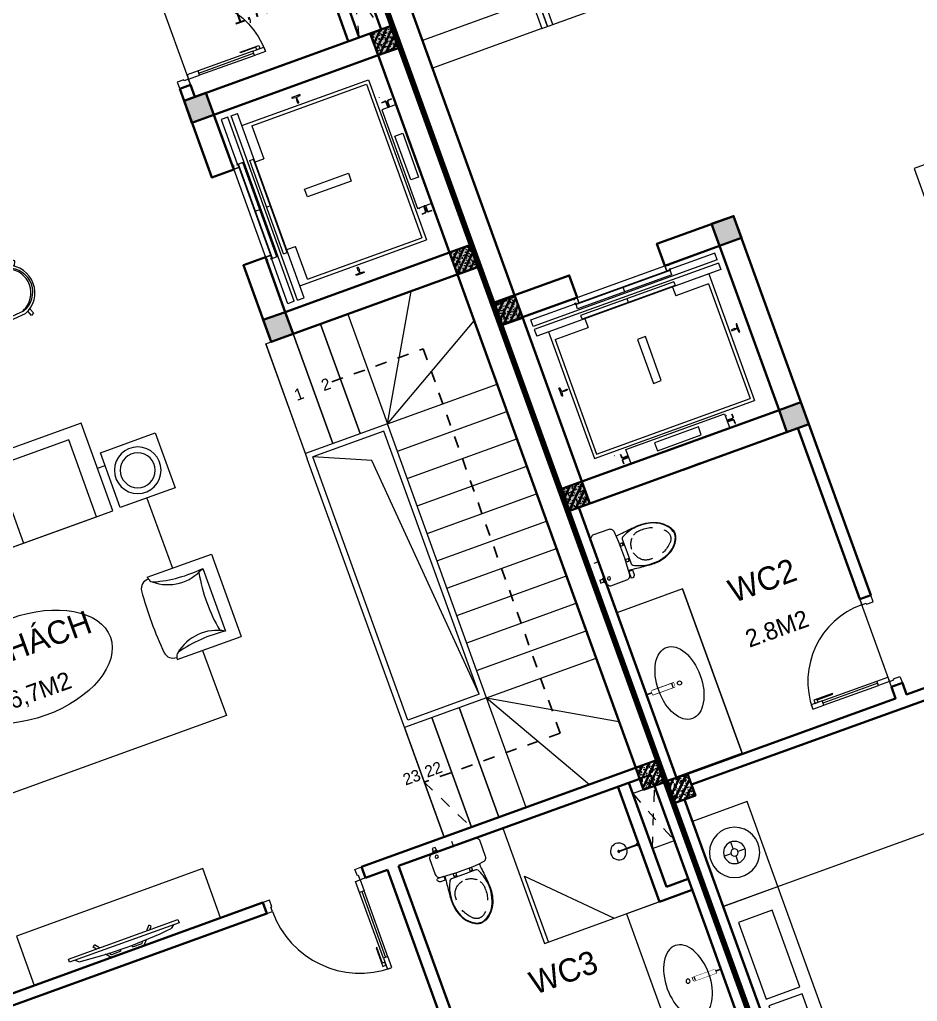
# Model space of a CAD drawing. Header units: metres. Extents: x 568336 to 569219, y 2065964 to 2066430.
# Drawn here: x 568651.34 to 568659.05, y 2066208.62 to 2066217.05 of the extents above; entities that cross this region are included whole.
import ezdxf

# ---------------------------------------------------------------- set-up
doc = ezdxf.new("R2010")
doc.units = ezdxf.units.M
for name, pattern in [('$AUDIT_BAD_LTYPE2', [0]), ('DASHDOT2', [0.5, 0.25, -0.125, 0, -0.125]), ('HIDDEN', [0.375, 0.25, -0.125]), ('xref-thap C (mb tang 32-2)$0$HIDDEN', [0.375, 0.25, -0.125])]:
    doc.linetypes.add(name, pattern=pattern)
doc.layers.get('0').update_dxf_attribs({"linetype": 'CONTINUOUS'})
doc.layers.get('DEFPOINTS').update_dxf_attribs({"linetype": 'CONTINUOUS'})
for name, color, linetype, lineweight in [('-CONCRETE', 1, 'CONTINUOUS', 35), ('-DIM', 9, 'CONTINUOUS', 13), ('-DOOR', 137, 'CONTINUOUS', 9), ('-FURNITURE', 46, 'CONTINUOUS', 9), ('-HATCH', 8, 'CONTINUOUS', 5), ('-HIDE', 3, 'HIDDEN', 13), ('-LINE1', 7, 'CONTINUOUS', 18), ('-LINE2', 252, 'CONTINUOUS', 9), ('-STEEL1', 1, 'CONTINUOUS', 35), ('-TEXT', 7, 'CONTINUOUS', 15), ('-WALL', 4, 'CONTINUOUS', 35), ('TEXT25', 2, 'CONTINUOUS', 13)]:
    doc.layers.add(name, color=color, linetype=linetype, lineweight=lineweight)
doc.layers.add('1-NETMANH', color=8, linetype='CONTINUOUS')
doc.layers.add('TIMDUONG', color=1, linetype='CONTINUOUS')
doc.styles.add('SVN_AVO_thuong', font='')
doc.styles.add('T1', font='', dxfattribs={"height": 200})
doc.styles.add('vnavanth', font='', dxfattribs={"width": 0.8})
doc.styles.get('SVN_AVO_thuong').set_extended_font_data('SVN-Avo')
doc.styles.get('T1').set_extended_font_data('VNgeometric Light')
doc.styles.get('vnavanth').set_extended_font_data('.VnAvantH')

# ---------------------------------------------------------------- blocks, each defined once
blk = doc.blocks.new('Sink_Cicle')
blk.add_lwpolyline([(17.49999987077899, -50.00226151314564), (-17.49999987077899, -49.99773848685436), (-17.51615354442038, -252.2967581441626), (17.48384613892995, -252.3012811850058)], close=True)
blk.add_circle((0, -300), 17.5)
at = {"layer": 'DEFPOINTS'}
blk.add_line((0, -100), (0, 0), dxfattribs=at)
blk.add_wipeout([(17.499999870775355, -50.00226151314928), (-17.49999987078263, -49.99773848685436), (-17.516153544427652, -252.29675814416623), (17.48384613892631, -252.3012811850058)])
at = {"layer": '-FURNITURE', "linetype": 'Continuous'}
blk.add_ellipse((0, -300), major_axis=(-325, 0), ratio=0.5846153846153846, dxfattribs=at)
blk.add_line((-17.51421511289664, -237.2967582757119), (17.48578462866135, -237.3012813020032))
blk = doc.blocks.new('1800X2000')
at = {"layer": '-FURNITURE'}
blk.add_line((325497.3064970744, 17765.29446492715), (325497.3064973904, 19565.2944651944), dxfattribs=at)
for points in [[(323997.3057774993, 19565.2944651944), (325997.3064971831, 19565.2944651944), (325997.3064971831, 17765.29446484288), (323997.3057774993, 17765.29446484288)], [(325612.9490047574, 19390.79434491032), (325919.0064973457, 19390.79434491032), (325919.0064973457, 18691.29434485664), (325612.9490047574, 18691.29434485664)], [(325612.9490046239, 18629.79434491026), (325919.0064972151, 18629.79434491026), (325919.0064972151, 17946.79434485664), (325612.9490046239, 17946.79434485664)]]:
    blk.add_lwpolyline(points, close=True, dxfattribs=at)
blk = doc.blocks.new('ghe11asdsdsdsd')
at = {"layer": '-FURNITURE', "ltscale": 5}
for p, q in [((-454.1512245237245, 641.9073886275291), (-454.093361600535, -60.42008052262099)), ((446.9845405295782, 642.5119281820953), (445.2090906954836, -59.49456913078757)), ((339.4434767446655, 74.7769195077999), (-347.9447826922697, 73.86721415390639)), ((445.2090906954836, -59.49456913078757), (-454.093361600535, -60.42008052262099))]:
    blk.add_line(p, q, dxfattribs=at)
for centre, radius, start, end in [((-329.6609394550032, 640.4347183164282), 102.5030657496747, 97.790878171796, 180.4720192216976), ((13.76703277978231, -3057.035900902003), 3815.794779152998, 85.15051378916075, 95.37323135559144), ((322.4963123202615, 643.5363927781655), 102.5030657496747, 359.5521671507362, 82.23330821456577), ((-556.8192392717756, 172.0380743239075), 480.9551723817158, 73.62802494144414, 77.67439557183955), ((-435.3449582978792, 585.5188594441861), 49.99999999999999, 17.29045382422632, 73.62802494144414), ((-752.7215750947944, 311.3200961878028), 469.2846926992153, 329.6029749418909, 39.82713105222346), ((744.7327549548354, 311.2790322922665), 469.2468948897888, 140.0381535895592, 210.2652298418676), ((428.017340289487, 586.1773279104382), 49.99999999999999, 106.2083736517696, 162.5459446768903), ((548.310481298744, 172.35137315467), 480.9551723817158, 102.1620030057203, 106.2083736517696), ((-1717.077797784907, 235.4868877488407), 1378.639231958857, 353.2676599931669, 15.34770349738529), ((1708.833027020766, 233.2264510887835), 1378.526022415482, 164.5192846221356, 186.6002375866197), ((-1.445652381749824, -1576.057105405802), 1730.279692069412, 79.6029490361376, 100.5814174655623)]:
    blk.add_arc(centre, radius, start, end, dxfattribs=at)
blk = doc.blocks.new('GHE600')
at = {"layer": '-FURNITURE'}
for p, q in [((269949.5421851056, 8709.741290517763), (270649.5421851056, 8709.74129051782)), ((269949.5421851289, 8043.074623851076), (270649.5421851289, 8043.074623851135))]:
    blk.add_line(p, q, dxfattribs=at)
for points in [[(270145.5337149384, 9594.84705863762), (270145.5337150262, 10094.84705863762), (270645.5337150262, 10094.84705854984), (270645.5337149384, 9594.847058549843)], [(269849.5421851288, 9526.40795718442), (270649.5421851288, 9526.407957184478), (270649.5421851639, 7226.407957184478), (269849.5421851639, 7226.40795718442)], [(269949.5421851288, 9376.40795718442), (270649.5421851288, 9376.407957184478), (270649.5421851639, 7376.407957184478), (269949.5421851639, 7376.40795718442)], [(270145.5337145109, 7157.96885590817), (270145.5337144231, 6657.96885590817), (270645.5337144231, 6657.968855820392), (270645.5337145109, 7157.968855820392)]]:
    blk.add_lwpolyline(points, close=True, dxfattribs=at)
at = {"layer": '-FURNITURE', "elevation": -1.348764000838661e-08}
for points in [[(271286.9253059005, 9830.321753277356), (270645.53371498, 9832.18215255058)], [(272037.8126997925, 6909.345592938189), (272633.6221192031, 6907.537773812626), (272633.6585346201, 9823.095600669185), (272037.874818299, 9826.334833337169)], [(270262.0588059474, 9594.847058617102), (270262.0583521723, 9526.40795718442)], [(270262.0260181179, 7226.40795718439), (270262.0255643428, 7157.968855887651)], [(270645.5337144685, 6916.624135324557), (271286.6504318018, 6913.272511655086)]]:
    blk.add_lwpolyline(points, dxfattribs=at)
at = {"layer": '-FURNITURE'}
for centre, radius in [((270395.5337149822, 9844.847058593674), 200), ((270395.5337149822, 9844.847058593674), 150), ((270395.5337144671, 6907.968855864223), 200), ((270395.5337144671, 6907.968855864223), 150)]:
    blk.add_circle(centre, radius, dxfattribs=at)
at = {"layer": '-FURNITURE', "extrusion": (0, 0, -1)}
blk.add_ellipse((271661.9002663364, 8365.294462872116), major_axis=(3.669220623812561e-13, 749.5763598198391), ratio=0.5899940615450746, dxfattribs=at)
at = {"layer": '-FURNITURE', "zscale": 0.83397927038413}
for p, xscale, yscale, rotation in [((271659.4476334748, 10145.29901697894, -5.948631914765009e-09), 0.83397927038413, 0.83397927038413, 179.9447021404027), ((271659.4476334748, 6607.516897389956, -5.948631914765009e-09), -0.8339792703841301, 0.8339792703841301, 0.05529785959737722)]:
    blk.add_blockref('ghe11asdsdsdsd', p, dxfattribs=dict(at, xscale=xscale, yscale=yscale, rotation=rotation))
blk = doc.blocks.new('X-5M-DH-2-CORE$0$A$C75E80C28')
at = {"layer": '-LINE2', "linetype": 'Continuous', "ltscale": 2}
for p, q in [((-510.0000099998433, -21.5000000000291), (-510.0000099998579, -50.60000000000582)), ((-506.8000099998899, -21.5000000000291), (-510.0000099998433, -21.5000000000291)), ((-510.0000099998579, -108.5000000000291), (-510.0000099998433, -79.39999999999418)), ((-506.8000099998899, -21.5000000000291), (-506.8000099999044, -50.60000000000582)), ((-506.8000099999044, -108.5000000000291), (-506.8000099998899, -79.39999999999418)), ((-456.2000100000296, -56.79999999998836), (-500.6000099999364, -56.80000000001746)), ((-456.2000100000441, -60), (-500.600009999951, -60.0000000000291)), ((-456.2000100000296, -70), (-500.6000099999364, -70.0000000000291)), ((-456.2000100000296, -73.19999999995343), (-500.6000099999364, -73.19999999998254)), ((-453.2000100000441, -63), (-453.2000100000296, -67)), ((-450.0000099998579, -63), (-450.0000099998433, -67)), ((450.0000100000616, -63), (450.0000100000761, -67)), ((453.200010000015, -63), (453.2000100000296, -67)), ((456.2000100000296, -56.79999999998836), (500.6000100000529, -56.79999999998836)), ((456.200010000015, -60), (500.6000100000383, -60)), ((456.2000100000296, -70), (500.6000100000529, -70)), ((456.2000100000296, -73.19999999995343), (500.6000100000529, -73.19999999995343)), ((506.8000100001227, -21.5), (510.0000100000761, -21.5)), ((506.8000100001227, -21.5), (506.8000100001082, -50.59999999997672)), ((506.8000100001227, -108.5), (506.8000100001227, -79.39999999996508)), ((510.0000100000761, -21.5), (510.0000100000616, -50.59999999997672)), ((510.0000100000761, -108.5), (510.0000100000761, -79.39999999996508)), ((-731.0000002632733, -148.9999999649008), (730.9999997367267, -148.9999999649299)), ((-731.0000002698944, -1304.999999934109), (-731.0000002632733, -148.9999999649008)), ((-556.8000102631631, -112.4999999912397), (-560.0000102631166, -112.4999999912397)), ((456.800009736864, -112.4999999912397), (460.0000097368174, -112.4999999912397)), ((730.9999997301056, -1304.999999934109), (730.9999997367267, -148.9999999649299)), ((-700.0000002632733, -178.9999999649008), (699.9999997367267, -178.9999999649299)), ((-700.0000002699089, -1224.999999934109), (-700.0000002632733, -178.9999999649008)), ((699.9999997300911, -1224.999999934109), (699.9999997367267, -178.9999999649299)), ((-700.0000002699089, -1224.999999934109), (-400.0000002699089, -1224.999999934138)), ((-400.0000002698944, -1304.999999934138), (-400.0000002699089, -1224.999999934138)), ((699.9999997300911, -1224.999999934109), (399.9999997300911, -1224.999999934109)), ((399.9999997301056, -1304.999999934109), (399.9999997300911, -1224.999999934109)), ((839.9999997301056, -1304.999999934109), (-840.0000002698944, -1304.999999934109)), ((-840.0000002698944, -1364.999999934109), (-840.0000002698944, -1304.999999934109)), ((424.9999997301056, -1308.999999934109), (-425.0000002698944, -1308.999999934109)), ((-425.0000002699089, -1342.999999934109), (-425.0000002698944, -1308.999999934109)), ((424.9999997300911, -1342.999999934109), (-425.0000002699089, -1342.999999934109)), ((-2.6989437174052e-07, -1308.999999934109), (-2.699089236557484e-07, -1342.999999934109)), ((424.9999997300911, -1342.999999934109), (424.9999997301056, -1308.999999934109)), ((839.9999997301056, -1364.999999934109), (839.9999997301056, -1304.999999934109)), ((839.9999997301056, -1364.999999934109), (-840.0000002698944, -1364.999999934109)), ((839.9999997301056, -1394.999999934109), (-840.0000002698944, -1394.999999934109)), ((-840.0000002698944, -1394.999999934109), (-840.0000002698944, -1454.999999934109)), ((429.9999997300911, -1405.999999934138), (-430.0000002699089, -1405.999999934109)), ((-430.0000002699089, -1405.999999934109), (-430.0000002698944, -1445.999999934109)), ((-2.699089236557484e-07, -1405.999999934109), (-2.6989437174052e-07, -1445.999999934109)), ((429.9999997300911, -1405.999999934138), (429.9999997301056, -1445.999999934138)), ((839.9999997301056, -1394.999999934109), (839.9999997301056, -1454.999999934109)), ((-840.0000002698944, -1454.999999934109), (-435.0000002698944, -1454.999999934109)), ((-435.0000002698944, -1449.999999934109), (-435.0000002699089, -1459.999999934109)), ((-435.0000002698944, -1449.999999934109), (-400.0000002698944, -1449.999999934138)), ((-435.0000002699089, -1459.999999934109), (-425.0000002699089, -1459.999999934109)), ((-435.0000002698653, -1489.999999934109), (-435.0000002698653, -1499.999999934109)), ((-435.0000002698653, -1489.999999934109), (-425.0000002698653, -1489.999999934109)), ((-435.0000002698653, -1499.999999934109), (-400.0000002698653, -1499.999999934138)), ((-433.4000002698012, -1451.599999934086), (-433.4000002698012, -1458.399999934074)), ((-433.4000002698012, -1451.599999934086), (-401.6000002697547, -1451.599999934086)), ((-433.4000002698012, -1458.399999934074), (-425.0000002698944, -1458.399999934074)), ((-433.4000002697721, -1491.599999934086), (-433.4000002697721, -1498.399999934074)), ((-433.4000002697721, -1491.599999934086), (-425.0000002698653, -1491.599999934086)), ((-433.4000002697721, -1498.399999934074), (-401.6000002697256, -1498.399999934074)), ((429.9999997301056, -1445.999999934138), (-430.0000002698944, -1445.999999934109)), ((-425.0000002698944, -1458.399999934074), (-425.0000002699089, -1459.999999934109)), ((-425.0000002698653, -1489.999999934109), (-425.0000002698653, -1491.599999934086)), ((-401.6000002697547, -1451.599999934086), (-401.6000002697256, -1498.399999934074)), ((399.9999997301056, -1449.999999934109), (-400.0000002698944, -1449.999999934138)), ((-400.0000002698944, -1449.999999934138), (-400.0000002698653, -1499.999999934138)), ((399.9999997301056, -1449.999999934109), (399.9999997301347, -1499.999999934109)), ((434.9999997301056, -1449.999999934109), (399.9999997301056, -1449.999999934109)), ((434.9999997301347, -1499.999999934109), (399.9999997301347, -1499.999999934109)), ((401.5999997301988, -1451.599999934086), (401.5999997302279, -1498.399999934074)), ((433.3999997302453, -1451.599999934086), (401.5999997301988, -1451.599999934086)), ((433.3999997302744, -1498.399999934074), (401.5999997302279, -1498.399999934074)), ((433.3999997302453, -1458.399999934074), (424.9999997301056, -1458.399999934074)), ((424.9999997301056, -1458.399999934074), (424.9999997301056, -1459.999999934109)), ((434.9999997301056, -1459.999999934109), (424.9999997301056, -1459.999999934109)), ((424.9999997301347, -1489.999999934109), (424.9999997301347, -1491.599999934086)), ((434.9999997301347, -1489.999999934109), (424.9999997301347, -1489.999999934109)), ((433.3999997302744, -1491.599999934086), (424.9999997301347, -1491.599999934086)), ((433.3999997302453, -1451.599999934086), (433.3999997302453, -1458.399999934074)), ((433.3999997302744, -1491.599999934086), (433.3999997302744, -1498.399999934074)), ((434.9999997301056, -1449.999999934109), (434.9999997301056, -1459.999999934109)), ((839.9999997301056, -1454.999999934109), (434.9999997301056, -1454.999999934109)), ((434.9999997301347, -1489.999999934109), (434.9999997301347, -1499.999999934109))]:
    blk.add_line(p, q, dxfattribs=at)
for points in [[(-450.0000000000146, 0), (-450, -130), (450, -130), (449.9999999999854, 0)], [(-200, -29), (200.0000000001164, -29), (200.0000000001164, -101), (-200, -101)], [(-36.0000002632587, -583.9999999649008), (35.9999997367413, -583.9999999649008), (35.99999973675585, -983.9999999649008), (-36.00000026324415, -983.9999999649008)]]:
    blk.add_lwpolyline(points, close=True, dxfattribs=at)
for points in [[(-780.0000002632587, -788.9999999649008), (-751.0000002632587, -788.9999999649299, 0.414213562373095), (-750.0000002632733, -787.9999999649008), (-750.0000002632587, -783.9999999649008), (-750.0000002632587, -779.9999999649008, 0.414213562373095), (-751.0000002632733, -778.9999999649299), (-780.0000002632733, -778.9999999649881, -0.2569775838576673), (-784.1207396915852, -781.9399999648449), (-797.9000002631656, -781.939999964874, -0.414213562373095), (-800.9000002631656, -778.939999964874), (-804.0000002632587, -749.4999999649008, 0.414213562373095), (-807.0000002632587, -746.4999999649008), (-812.0000002632587, -746.4999999649008), (-812.0000002632587, -783.9999999649008), (-812.0000002632587, -821.4999999649008), (-807.0000002632587, -821.4999999649008, 0.414213562373095), (-804.0000002632587, -818.4999999649008), (-800.9000002631656, -789.0599999648693, -0.414213562373095), (-797.9000002631656, -786.0599999648693), (-784.1207396915852, -786.0599999648402, -0.2569775838576673), (-780.0000002632587, -788.9999999647553)], [(779.9999997367413, -788.9999999649299), (750.9999997367413, -788.9999999649008, -0.414213562373095), (749.9999997367267, -787.9999999649299), (749.9999997367413, -783.9999999649299), (749.9999997367413, -779.9999999649299, -0.414213562373095), (750.9999997367267, -778.9999999649008), (779.9999997368432, -778.9999999650172, 0.2569775838576673), (784.1207391653006, -781.939999964874), (797.899999736881, -781.9399999648449, 0.414213562373095), (800.899999736881, -778.9399999648449), (803.9999997367413, -749.4999999649008, -0.414213562373095), (806.9999997367413, -746.4999999649008), (811.9999997367413, -746.4999999649008), (811.9999997367413, -783.9999999649008), (811.9999997367413, -821.4999999649008), (806.9999997367413, -821.4999999649008, -0.414213562373095), (803.9999997367413, -818.4999999649008), (800.899999736881, -789.0599999648402, 0.414213562373095), (797.899999736881, -786.0599999648402), (784.1207391653006, -786.0599999648693, 0.2569775838576672), (779.9999997368577, -788.9999999647844)]]:
    blk.add_lwpolyline(points, format="xyb", dxfattribs=at)
for centre, radius, start, end in [((-500.600009999951, -50.60000000000582), 9.400000000001475, 180, 270), ((-500.6000099999364, -79.39999999999418), 9.399999999997844, 90, 180), ((-500.600009999951, -50.60000000000582), 6.200000000004374, 180, 270), ((-500.6000099999364, -79.39999999999418), 6.19999999999734, 90, 180), ((-456.2000100000441, -63), 6.19999999999713, 0, 90), ((-456.2000100000441, -63), 3.000000000000045, 0, 90), ((-456.2000100000296, -67), 6.20000000000076, 270, 0), ((-456.2000100000296, -67), 2.999999999999834, 270, 0), ((456.200010000015, -63), 6.19999999999713, 90, 180), ((456.2000100000296, -67), 6.20000000000076, 180, 270), ((456.200010000015, -63), 3.000000000000045, 90, 180), ((456.2000100000296, -67), 2.999999999999834, 180, 270), ((500.6000100000383, -50.59999999997672), 6.200000000004374, 270, 0), ((500.6000100000383, -50.59999999997672), 9.400000000001475, 270, 0), ((500.6000100000529, -79.39999999996508), 9.399999999997844, 0, 90), ((500.6000100000529, -79.39999999996508), 6.19999999999734, 0, 90)]:
    blk.add_arc(centre, radius, start, end, dxfattribs=at)
blk = doc.blocks.new('A$C5C575821')
at = {"layer": '-CONCRETE'}
h = blk.add_hatch(color=256, dxfattribs=at)
h.dxf.hatch_style = 1
h.paths.add_polyline_path([(-0.00237559899687767, 200.0000000000146), (-0.00237559899687767, 1.455191522836685e-11), (199.9976244010031, 1.455191522836685e-11), (199.9976244010031, 200.0000000000146)])
blk.add_lwpolyline([(-0.00237559899687767, 1.455191522836685e-11), (199.9976244010031, 1.455191522836685e-11), (199.9976244010031, 200.0000000000146), (-0.00237559899687767, 200.0000000000146)], close=True, dxfattribs=at)
blk = doc.blocks.new('A$C3F71457E')
at = {"layer": '-CONCRETE'}
blk.add_lwpolyline([(-8.760252967476845e-09, -100.0000002632005), (0, 400), (-1500, 400.0000000000582), (-1500.00000001755, -1399.999999999942), (-1.754960976541042e-08, -1400), (-7.895869202911854e-08, -900.0000002632005), (199.9999999912397, -900.0000002982852), (199.9999999824504, -1600), (-1700.00000001755, -1600), (-1700, 600), (200, 600), (199.9999999912397, -100.0000002982852), (6.140908226370811e-08, -100.0000002632005)], dxfattribs=at)
at = {"layer": '-LINE1'}
blk.add_line((-7.895869202911854e-08, -900.0000002632005), (-8.760252967476845e-09, -100.0000002632005), dxfattribs=at)
at = {"layer": '-WALL'}
for p in [(-1699.997624401003, 399.9999999999854), (0.00237559899687767, 399.9999999999854), (-1699.997624401081, -1599.999999999959), (0.002375601565972829, -1600.000000021305)]:
    blk.add_blockref('A$C5C575821', p, dxfattribs=at)
at = {"color": 2, "rotation": 90}
blk.add_blockref('X-5M-DH-2-CORE$0$A$C75E80C28', (-1500.00000000876, -499.9999999999418), dxfattribs=at)
blk = doc.blocks.new('A$C18091ED7')
for p, q in [((9.957147995010018e-09, -42.13376978135784), (0, -3.786117304116488e-07)), ((146.1412317672475, -26.59467297248193), (179.181621938591, -26.59467296488583)), ((146.1412317672475, -26.59467297248193), (146.1412317680188, -30.17859706786112)), ((146.1412317680188, -30.17859706786112), (165.7503655985456, -30.17859706340823)), ((153.0594147269658, -36.79204952501459), (146.1412317680188, -30.17859706786112)), ((152.3191092506386, -2.717133611440659e-07), (152.3191092568413, -26.59467297093943)), ((152.3191092506386, -2.717133611440659e-07), (179.1816219322718, -2.654269337654114e-07)), ((153.0594147269658, -36.79204952501459), (165.7503656001572, -36.79204952192958)), ((153.0594147275151, -39.73033438943094), (153.0594147269658, -36.79204952501459)), ((153.0594147275151, -39.73033438943094), (178.4413164740145, -39.73033438349376)), ((153.0594147275151, -39.73033438943094), (178.4413164740145, -39.73033438349376)), ((153.0594147275151, -39.73033438943094), (153.0594147281554, -42.13376974494895)), ((185.3594994290725, -30.17859705851879), (165.7503655985456, -30.17859706340823)), ((178.4413164733487, -36.79204951884458), (165.7503656001572, -36.79204952192958)), ((185.3594994290725, -30.17859705851879), (178.4413164733487, -36.79204951884458)), ((178.4413164733487, -36.79204951884458), (178.4413164740145, -39.73033438349376)), ((178.4413164740145, -39.73033438349376), (178.4413164746547, -42.1337697392446)), ((179.1816219322718, -2.654269337654114e-07), (179.181621938591, -26.59467296488583)), ((179.181621938591, -26.59467296488583), (185.3594994283012, -26.59467296337243)), ((185.3594994283012, -26.59467296337243), (185.3594994290725, -30.17859705851879)), ((-83.25994817525861, -267.3592828898691), (-83.259948167517, -299.9634285944048)), ((-83.25994817257379, -278.4883151478134), (-83.25994817046012, -287.6388527823146)), ((-60.91100930959874, -290.0299398849311), (-83.25994816994717, -290.0299398901407)), ((-62.88950393904452, -265.3807882612164), (-81.28145355204106, -265.3807882657275)), ((-60.91100931491019, -267.3592828844266), (-60.91100930728498, -299.9634285889624)), ((60.9110093945892, -267.3592828557594), (60.9110094022144, -299.9634285600623)), ((60.91100939990065, -290.029939856031), (83.25994826024908, -290.0299398510542)), ((62.88950401780676, -265.3807882316178), (81.2814536308033, -265.3807882273395)), ((83.25994825493763, -267.3592828505498), (83.25994826256283, -299.9634285550856)), ((83.25994825750604, -278.488315108727), (83.2599482596197, -287.6388527429954)), ((165.3959958605519, -261.9873972070927), (165.3959958671003, -289.7349902229907)), ((167.8691141396885, -259.5142789271486), (228.0810223811895, -259.5142789128586)), ((167.8691141472664, -292.2081085020036), (206.7175896017579, -292.2081084926904)), ((230.5541406641933, -274.3229751045001), (230.5541406613593, -261.9873971916386))]:
    blk.add_line(p, q)
for points in [[(230.0000000517721, -218.5046414944518, -0.1374073801801567), (225.4781190853137, -234.6482587013161), (221.7949787454636, -240.7070387715066, -0.2360805181595358), (198.2560902649639, -255.4947853636986, -0.0519608230665726), (-198.2560901437319, -255.4947854572965, -0.236080518165078), (-221.7949786317113, -240.7070388760185), (-225.4781189743626, -234.6482588077488, -0.1374073801809237), (-229.9999999484608, -218.5046416030382), (-229.9999999831671, -71.98694829508895, -0.1989123673786679), (-226.3782021181105, -63.2431547633314), (-208.8906150607545, -45.75556769772083, -0.1989123673792025), (-200.1468215308087, -42.13376982865157), (9.971699910238385e-09, -42.13376978135784), (200.1468215506357, -42.13376973403501, -0.1989123673792025), (208.8906150822841, -45.75556759897154), (226.3782021480001, -63.24315465634572, -0.1989123673791691), (230.0000000170658, -71.98694818626973)], [(144.14367173758, -618.9627606730501, -0.2124047892419209), (26.30999211127346, -734.491494372196, -0.0276853236339062), (-0.5628229983012716, -738.609219571983, -0.0222792448073508), (-26.30999181118386, -734.4914943844487, -0.2124047892421136), (-144.1436714920528, -618.9627607410075, -0.1427957259999892), (-167.2376623962118, -428.0139674870588, -0.0930051380368448), (-127.9331820271946, -309.1271633332653, -0.2564387014614383), (-111.240849547703, -299.9634286007786), (4.746470949612558e-08, -299.9634285748762), (111.2408496426324, -299.9634285482753, -0.2564387014619951), (127.933182126606, -309.1271632729331, -0.0930051380368741), (167.2376625517572, -428.0139674081001, -0.1427957260000456)]]:
    blk.add_lwpolyline(points, format="xyb", close=True)
at = {"linetype": 'xref-thap C (mb tang 32-2)$0$HIDDEN', "ltscale": 100}
blk.add_lwpolyline([(61.00044987679576, -669.0176259216969, -0.1990312026443698), (1.417429302819073e-07, -698.769823720475, -0.1990312026443799), (-61.00044960746891, -669.0176259504806, -0.2189240232571595), (-131.9321382956405, -478.313622940972, -0.1537914605682739), (-112.4681372026971, -403.989815428853, -0.2367011859554165), (5.876427167095244e-08, -347.5870280214876, -0.2367011859554843), (112.4681373467611, -403.9898153757968, -0.1537914605681893), (131.9321384748619, -478.313622878748, -0.2189240232571754)], format="xyb", close=True, dxfattribs=at)
blk.add_circle((165.7503656100234, -78.39166221523192), 13.90362011701458)
for centre, radius, start, end in [((-81.28145355158267, -267.3592828894034), 1.978494623656905, 90.00000001354867, 180.0000000133402), ((-62.88950393858613, -267.3592828848923), 1.978494623656905, 1.334021322268115e-08, 90.00000001354867), ((62.88950401826514, -267.3592828552937), 1.978494623656905, 90.00000001354867, 180.0000000133402), ((81.28145363126168, -267.3592828510155), 1.978494623656905, 1.334021322268115e-08, 90.00000001354867), ((167.8691141402633, -261.9873972065106), 2.473118279571131, 90.00000001354867, 180.0000000133402), ((167.8691141466952, -289.7349902224087), 2.473118279571131, 180.0000000133402, 270.0000000135486), ((206.717589598069, -276.6690117186226), 15.53909677420133, 270.0000000135486, 306.4658507565522), ((168.3527972659103, -224.7572911087773), 80.08895368617857, 306.4658507565522, 320.3122930343796), ((228.0810223845983, -274.3229751050822), 2.473118279571131, 320.3122930343796, 1.334021322268115e-08)]:
    blk.add_arc(centre, radius, start, end)
for points, knots in [([(-155.6468228230951, -259.4535552573798), (-156.6353001506941, -267.2522313103836), (-164.2940232875517, -328.394745314552), (-169.1545302536251, -385.0939582949213), (-183.68571763406, -527.7705276800843), (-135.602968026873, -679.1126648240606), (-50.29344375100118, -735.2493608418445), (-19.70048385594782, -741.0901266933652), (1.531116140540689e-07, -743.6724421556864)], [130.6139379315478, 130.6139379315478, 130.6139379315478, 130.6139379315478, 152.8521090939923, 311.1293507817257, 417.703951170228, 561.3833927516608, 697.6926317810714, 710.812262267882, 710.812262267882, 710.812262267882, 710.812262267882]), ([(155.6468228994709, -259.4535551877343), (156.6353002305841, -267.2522312389628), (164.2940233960289, -328.3947452375724), (169.1545303888706, -385.0939582149149), (183.6857178367027, -527.7705275934422), (135.6029683008201, -679.1126647599449), (50.29344405157826, -735.2493608178338), (19.70048415924612, -741.0901266841101), (1.530679583083838e-07, -743.6724421554536)], [130.613937934949, 130.613937934949, 130.613937934949, 130.613937934949, 152.8521090939923, 311.1293507817257, 417.703951170228, 561.3833927516608, 697.6926317810714, 710.812262267882, 710.812262267882, 710.812262267882, 710.812262267882])]:
    blk.add_open_spline(points, degree=3, knots=knots)
blk = doc.blocks.new('*U18')
at = {"linetype": '$AUDIT_BAD_LTYPE2'}
for p, q in [((70, 100), (69.99999999999999, 599.9999999999982)), ((89.99999999999999, 599.9999999999982), (90, 100))]:
    blk.add_line(p, q, dxfattribs=at)
for points in [[(49.99999999999999, 599.9999999999982), (89.99999999999999, 599.9999999999982), (89.99999999999999, 699.9999999999982), (49.99999999999999, 699.9999999999982), (49.99999999999999, 599.9999999999982)], [(49.99999999999999, 602.9059272893337), (50, 100)], [(50, 100), (90, 100), (90, 0), (50, 0), (50, 100)]]:
    blk.add_lwpolyline(points)
for points in [[(118.2698876160139, 494.5156181119073), (118.2698876160139, 664.1349438079906), (89.99999999999999, 664.1349438079906), (89.99999999999999, 635.8650561920058), (112.6159100928053, 635.8650561920058), (112.6159100928053, 494.5156181119073)], [(0, 0), (50, 0), (50, -40), (60, -40), (60, -100.0001724930698), (0, -100.0001724930698)], [(799.9999999999982, 7.105427357601134e-15), (749.9999999999982, 7.105427357601134e-15), (749.9999999999982, -40), (739.9999999999982, -40), (739.9999999999982, -100.0001724930698), (799.9999999999982, -100.0001724930698)]]:
    blk.add_lwpolyline(points, close=True)
at = {"linetype": '$AUDIT_BAD_LTYPE2', "ltscale": 0.3}
blk.add_arc((50, 0), 699.9999999999982, 0, 90, dxfattribs=at)
blk = doc.blocks.new('12PLMP12')
at = {"color": 0, "linetype": 'ByBlock'}
for p, q in [((0, 1.25), (0, 3.75)), ((-1.25, 0), (-3.75, 0)), ((1.25, 0), (3.75, 0)), ((0, -1.25), (0, -3.75))]:
    blk.add_line(p, q, dxfattribs=at)
for radius in [8.5, 3.75, 1.25]:
    blk.add_circle((0, 0), radius, dxfattribs=at)
blk = doc.blocks.new('18x35')
at = {"layer": '-HATCH'}
h = blk.add_hatch(dxfattribs=at)
h.set_pattern_fill('CHAU-01', color=256, scale=10, angle=-1.272221872585407e-14, pattern_type=2)
h.set_pattern_definition([(49.99999999999999, (0, 0), (71.72601826007535, -6.275213498259527), [7.5, -82.5]), (355, (0, 0), (-13.87513336129999, 75.21921337000119), [6, -66]), (100.4514, (5.977167999997619, -0.5229339999999638), (57.85093817140217, 68.94395420609534), [6.374019000000001, -70.1142112]), (46.18419999999998, (0, 20), (106.7241048625644, -16.55190143290183), [11.25, -123.75]), (96.63559999999998, (8.89367449999554, 18.62066930000003), (93.46627055487036, 97.41178709004416), [9.561028799999994, -105.1713]), (351.1842, (0, 20), (93.46619451336275, 97.41186009253245), [9, -99]), (20.99999999999998, (10, 15), (59.69070521184616, -40.2618890665339), [7.5, -82.5]), (326.0000000000001, (10, 15), (24.33153319215819, 72.5150045046853), [6, -66]), (71.45139999999999, (14.97422329999972, 11.64483940000002), (84.022262858149, 32.25304967099522), [6.374019000000001, -70.1142112]), (37.49999999999998, (0, 0), (1.215985531729074, 33.28938538313115), [0, -65.19999999999999, 0, -67, 0, -66.25]), (7.499999999999987, (0, 0), (26.30695374421487, 39.44117118823602), [0, -38.2, 0, -63.7, 0, -25.25]), (327.5, (-22.30000000000291, 0), (53.3822436172409, -2.255487173437988), [0, -25, 0, -78, 0, -103.5]), (317.5, (-32.30000000000291, 0), (58.31861693423862, 10.01049823323176), [0, -32.5, 0, -51.8, 0, -73.5]), (44.99999999999999, (0, 0), (-30.05203820042826, 30.05203820042828), []), (44.99999999999999, (0, 12.25), (-30.05203820042826, 30.05203820042828), [])])
h.paths.add_polyline_path([(96508.03118051568, 47993.04977023201), (96508.03118051568, 47793.04977023201), (96708.03118051568, 47793.04977023201), (96708.03118051568, 47993.04977023201)])
at = {"layer": '-STEEL1'}
blk.add_lwpolyline([(96508.03118051568, 47793.04977023201), (96708.03118051568, 47793.04977023201), (96708.03118051568, 47993.04977023201), (96508.03118051568, 47993.04977023201)], close=True, dxfattribs=at)
blk = doc.blocks.new('M2-T2')
at = {"layer": '-FURNITURE'}
blk.add_lwpolyline([(188785.9255648188, -96762.23270797843), (189285.9273454817, -96762.23270797843), (189285.9273454817, -95987.06598916484), (188785.9255648188, -95987.06598916484)], close=True, dxfattribs=at)
at = {"layer": '-HATCH'}
blk.add_line((190785.4060182423, -95482.4491540484), (190785.4060182423, -94682.44940579263), dxfattribs=at)
at = {"layer": '-LINE1', "lineweight": 18}
for p, q in [((189886.0149715468, -88898.43768362049), (188885.9856217899, -88898.43768362049)), ((189886.0149715463, -89148.43768362049), (188885.9856217894, -89148.43768362049)), ((189986.0495023847, -89148.45389480222), (190986.0788521416, -89148.45389480222))]:
    blk.add_line(p, q, dxfattribs=at)
for points in [[(189986.0495023842, -86898.45389480234), (189886.0149715468, -86898.45389480234), (189886.0149715468, -89148.45389480225), (189986.0495023842, -89148.45389480225)], [(189936.0495023842, -86948.45389480234), (189936.0495023842, -86898.45389480234), (189936.0149715468, -89148.45389480225), (189936.0495023842, -89098.45389480225)]]:
    blk.add_lwpolyline(points, close=True, dxfattribs=at)
at = {"layer": '-WALL'}
for p, q in [((188685.6313605491, -85287.03857118927), (188685.6004415221, -91222.03110673829)), ((188886.0343392194, -91222.03110673829), (188886.0343392184, -85487.0385710393)), ((188685.6004415221, -91222.03110673829), (188786.0343392194, -91222.03110673829)), ((189891.533847076, -93122.03110672932), (189737.3439233682, -93122.03110673054)), ((189737.3439233682, -93122.03110673054), (189910.9946137412, -93122.03110672915))]:
    blk.add_line(p, q, dxfattribs=at)
blk.add_lwpolyline([(190785.4063327542, -94682.4491540484), (190885.4061907353, -94682.4491540484), (190885.4058762234, -93122.03110672138), (190785.4060182423, -93122.03110672138)], close=True, dxfattribs=at)
blk.add_lwpolyline([(188887.6162337872, -95687.45468482329), (191188.4291203852, -95687.4546855221), (191188.4291203678, -95587.4546847924)], dxfattribs=at)
at = {"layer": 'TIMDUONG', "color": 1, "linetype": 'HIDDEN', "ltscale": 10, "const_width": 50}
blk.add_lwpolyline([(188685.9009933229, -83287.61039145212), (199685.9009933797, -83287.63301822983), (199685.8702561683, -98230.70415374279), (194687.2128796928, -103114.3974403377), (188685.860498254, -102974.7601425732)], close=True, dxfattribs=at)
at = {"layer": '-DIM', "xscale": -1}
blk.add_blockref('1800X2000', (514783.23384242, -116327.5271730885), dxfattribs=at)
at = {"layer": '-DOOR'}
for name, p, rotation in [('GHE600', (185824.1399382444, 178780.5866151758), 270), ('*U18', (190785.4060182423, -95482.4491540484), 90.00000000000001)]:
    blk.add_blockref(name, p, dxfattribs=dict(at, rotation=rotation))
at = {"layer": '-FURNITURE', "xscale": -1, "rotation": 90}
blk.add_blockref('A$C18091ED7', (188743.8345884245, -93617.03110675397), dxfattribs=at)
at = {"layer": '-FURNITURE', "extrusion": (0, 0, -1), "xscale": 25.40000000037255, "yscale": 25.40000000037255, "zscale": -25.40000000037254, "rotation": 270}
blk.add_blockref('12PLMP12', (-189035.9273457315, -96360.27150340345), dxfattribs=at)
at = {"layer": '-STEEL1'}
for p in [(92177.86570012549, -139219.7698163089), (92177.86570012552, -140914.8123255164), (92177.86570012549, -143580.1933946396)]:
    blk.add_blockref('18x35', p, dxfattribs=at)
at = {"layer": '-WALL', "xscale": -1, "rotation": 270}
blk.add_blockref('A$C3F71457E', (190285.4058762234, -91422.03110672138), dxfattribs=at)
at = {"layer": 'TEXT25'}
for s, height, rotation, style, p in [('WC2', 200, 359.9999999899487, 'SVN_AVO_thuong', (189756.9298492426, -94346.06598717577)), ('2.8M2', 150, 359.9999999899488, 'T1', (189752.707528155, -94752.42467989339))]:
    blk.add_text(s, height=height, rotation=rotation, dxfattribs=dict(at, style=style)).set_placement(p)
at = {"layer": '-FURNITURE', "rotation": 90.00000000000001}
blk.add_blockref('Sink_Cicle', (188786.0176335093, -94831.97376396606), dxfattribs=at)
at = {"layer": '-FURNITURE'}
blk.add_lwpolyline([(189386.026348354, -94082.25500495729), (189386.0263483539, -95581.68447574196), (188786.0263483539, -95581.69252297483)], dxfattribs=at)
blk.add_lwpolyline([(188786.0263483539, -95581.69252297483), (189386.026348354, -95581.69252297483), (189386.026348354, -94082.25500495729), (188786.0263483539, -94082.25500495729)], close=True, dxfattribs=at)
at = {"layer": '-WALL'}
blk.add_lwpolyline([(191188.4291203678, -95587.4546847924), (190885.4058762234, -95587.45468479238), (190885.4061907353, -95482.4491540484), (190785.4063327542, -95482.4491540484), (190785.4063327542, -95482.4491540484), (190785.4063327542, -95482.4491540484), (190785.4058762234, -95587.45468479238), (188785.9683582059, -95587.4546847924), (188786.0263483539, -93122.7932685815), (188685.5742633072, -93122.7932685815), (188685.4944307274, -100287.0107313246), (189385.4944307354, -100287.0107313026), (189385.4944307357, -100087.0107313397), (188785.8974093971, -100087.0107313572), (188785.9587328772, -95787.66870374542)], dxfattribs=at)
at = {"layer": 'DEFPOINTS', "color": 2}
blk.add_lwpolyline([(188685.8968806412, -85287.03854253789), (196685.66513408, -85286.9656423192), (196686.3975495653, -90887.44297288946), (197685.688035646, -90887.44297288946), (197685.688035646, -96387.44297288946), (196686.0590758167, -96387.25639865667), (196686.0590758167, -98365.7926648622), (194719.2112359106, -100287.0441957289), (191485.8660267639, -100287.1876910995), (191485.8660267639, -101687.0107313246), (188685.8660267639, -101687.010731325), (188685.8968806412, -85287.03854253789)], dxfattribs=at)
blk = doc.blocks.new('*U152')
at = {"linetype": '$AUDIT_BAD_LTYPE2'}
for p, q in [((70, 100), (70, 699.9999999999982)), ((90, 699.9999999999982), (90, 100))]:
    blk.add_line(p, q, dxfattribs=at)
for points in [[(50, 699.9999999999982), (90, 699.9999999999982), (90, 799.9999999999982), (50, 799.9999999999982), (50, 699.9999999999982)], [(50, 702.9059272893337), (50, 100)], [(50, 100), (90, 100), (90, 0), (50, 0), (50, 100)]]:
    blk.add_lwpolyline(points)
for points in [[(118.2698876160139, 594.5156181119073), (118.2698876160139, 764.1349438079906), (90, 764.1349438079906), (90, 735.8650561920058), (112.6159100928053, 735.8650561920058), (112.6159100928053, 594.5156181119073)], [(0, 0), (50, 0), (50, -40), (60, -40), (60, -99.99999999999272), (0, -99.99999999999272)], [(899.9999999999982, 1.3252863207713e-28), (849.9999999999982, 1.3252863207713e-28), (849.9999999999982, -40.00000000000001), (839.9999999999982, -40.00000000000001), (839.9999999999982, -99.99999999999272), (899.9999999999982, -99.99999999999272)]]:
    blk.add_lwpolyline(points, close=True)
at = {"linetype": '$AUDIT_BAD_LTYPE2', "ltscale": 0.3}
blk.add_arc((50, 0), 799.9999999999982, 0, 90, dxfattribs=at)
blk = doc.blocks.new('ghe 400')
blk.add_wipeout([(-230.18867924437518, 7.547169807400223), (-200.0000000009204, 309.4339622607183), (-194.44181669050522, 322.2332054417873), (-188.77143577672973, 333.36406349605613), (-230.1886792450075, 347.1698113182533), (-215.09433962401909, 369.81132075100254), (-175.84824801372565, 354.11288410781253), (-147.27426522626547, 387.0010055543705), (-125.46553694424324, 404.94054309733156), (-96.60556802359702, 422.40516945156014), (-61.06395139734923, 436.467637745561), (-31.892588169287592, 442.9389499862957), (1.810754054732115, 445.3084971378314), (25.363171995651783, 443.81574772336876), (48.970076927283344, 439.66838338456614), (69.6070613605525, 433.74376242779385), (91.94279312028607, 424.6786215899938), (114.72942051153655, 412.1693786348003), (126.97826376540934, 403.84447503656156), (140.4397397866892, 393.1503139008121), (154.96338411631473, 379.40719171667274), (166.56400400887833, 366.3365674004458), (175.84824801407558, 354.112884106969), (215.09433962563503, 369.81132075311143), (230.1886792474677, 347.16981131783086), (188.77143577876745, 333.36406349436857), (199.99999996751967, 309.4339623510041), (222.6415094349827, 7.547169807123282), (199.4339622647642, 7.547169809166917), (194.61095721848824, -2.599335857667029e-09), (-194.61095721648053, -4.5497472456190735e-09), (-198.27631863994839, 1.5992463081383903), (-199.4339622650075, 7.5471698091935195)]).dxf.layer = '-LINE2'
at = {"layer": '-FURNITURE', "linetype": 'Continuous'}
for points in [[(-175.8482480105013, 354.1128841089085), (-215.0943396259099, 369.8113207584247), (-230.1886792462319, 347.1698113204911), (-188.7714357730001, 333.3640634976327)], [(-199.4339622668922, 7.54716981202364), (-230.1886792425066, 7.547169807367027), (-199.9999999981374, 309.4339622640982)], [(175.8482480142266, 354.1128841126338), (215.0943396259099, 369.8113207528368), (230.1886792462319, 347.1698113223538), (188.7714357785881, 333.3640634929761)], [(222.6415094323456, 7.547169811092317), (199.9999999962747, 309.4339622640982)], [(-177.3584905620664, 301.8867924520746), (-169.8113207574934, 301.8867924520746)], [(-177.3584905620664, 301.8867924520746), (-169.8113207574934, 301.8867924520746)], [(177.358490569517, 301.8867924520746), (169.8113207556307, 301.8867924539372)], [(199.4339622631669, 7.547169807367027), (222.6415094323456, 7.547169811092317)]]:
    blk.add_lwpolyline(points, dxfattribs=at)
blk.add_lwpolyline([(177.358490569517, 301.8867924520746), (199.5969537682831, 5.373949736356735, -0.4363134021215077), (194.6109572146088, -9.313225746154785e-10), (-194.6109572183341, -2.793967723846436e-09, -0.4363134021215077), (-199.5969537720084, 5.373949742875993), (-177.3584905620664, 301.8867924520746)], format="xyb", dxfattribs=at)
for centre, radius, start, end in [((3.725290298461914e-09, 230.1886792453006), 215.1274386989701, 21.61477901766715, 158.3852210815501), ((-1.862645149230957e-09, 243.5072142081335), 186.7196008241607, 18.21955213301437, 161.7804477656144), ((9.313225746154785e-09, 231.4543435731903), 183.8385555632603, 22.52715178835513, 157.4728481623555)]:
    blk.add_arc(centre, radius, start, end, dxfattribs=at)
blk = doc.blocks.new('ghee')
at = {"layer": '-DIM', "xscale": -0.9999999999999998, "rotation": 179.9999999999999}
blk.add_blockref('ghe 400', (-9.48268585652113, -100.0000000018626), dxfattribs=at)
blk = doc.blocks.new('ban6c 1100x2000')
at = {"layer": '-FURNITURE'}
blk.add_lwpolyline([(-399.9999999999709, -550.0000000526197), (500.0000000000291, -550), (500, 2050.00000002631), (-400, 2049.99999997369)], close=True, dxfattribs=at)
at = {"layer": '-LINE1', "yscale": 1.104166666672837, "zscale": 1.104166666672837}
for p, xscale, rotation in [((-359.8814298518118, 1717.862867674732), 1.104166666672837, 270), ((459.8814298518118, 1717.862867674732), -1.104166666672837, 90), ((-359.8814298518118, 1063.696201006533), 1.104166666672837, 270), ((459.8814298518118, 1063.696201006533), -1.104166666672837, 90), ((-359.8814298537036, 409.5295343415055), 1.104166666672837, 270), ((459.8814298537036, 409.5295343415055), -1.104166666672837, 90), ((-359.8814298537036, -244.637132326694), 1.104166666672837, 270), ((459.8814298537036, -244.637132326694), -1.104166666672837, 90)]:
    blk.add_blockref('ghee', p, dxfattribs=dict(at, xscale=xscale, rotation=rotation))
blk = doc.blocks.new('XR.MB.LM123$0$tvi 1')
blk.add_lwpolyline([(28.54445810673496, -2.291926648467779e-10), (28.54445810673496, -999.9999999999964), (-7.275957614183426e-12, -1000), (0, 0)], close=True)
for points in [[(28.54445810680045, -50.31958968611434), (52.37372755713295, -80.86315460130209)], [(-24.09820395050338, -235.5599978379832), (-39.09879504836863, -251.7939635238108)], [(0, -284.7849796677438), (-39.09879504836863, -251.7939635238108)], [(0, -255.9952397129928), (-24.09820395050338, -235.5599978379832)], [(69.66229681991535, -315.0836646851385), (111.1934016081432, -350.2927865858655), (111.193401608034, -649.712917566063), (69.68611289083492, -684.9110379843005)], [(89.09002233762294, -445.7449799550195), (89.09002233762294, -359.9578938602899), (70.91298945683957, -344.6203678706661)], [(89.09002233762294, -445.7449799550195), (73.49991829216015, -445.7449799550232)], [(89.09002233768115, -554.2550200447404), (89.09002233773936, -640.0421061392371), (70.91298945678864, -655.3796321293303)], [(89.09002233768115, -554.2550200447404), (73.49991829216015, -554.2550200447404)], [(0, -715.2150203320198), (-39.09879504836863, -748.2060364759491)], [(-24.09820395050338, -764.4400021620095), (-39.09879504836863, -748.2060364759491)], [(0, -744.004760287), (-24.09820395050338, -764.4400021620095)], [(28.54445810674224, -949.680410313882), (52.37372755713295, -919.1368453984578)]]:
    blk.add_lwpolyline(points)
blk.add_arc((-4025.16618952866, -499.9999999999964), 4099.025185406737, 354.1310878512652, 5.868912148527433)
blk = doc.blocks.new('shower')
for points in [[(180919.3447017173, -32316.45425928477), (180912.3337561736, -32316.45425928477), (180912.3337561736, -32146.62790954509), (180919.3447017173, -32146.62790954509)], [(180929.3839969719, -32326.62790954066), (180902.2944609144, -32326.62790954066), (180902.2944609144, -32316.45425928477), (180929.3839969719, -32316.45425928477)]]:
    blk.add_lwpolyline(points, close=True)
for radius, start, end in [(72, 272.7906698559544, 267.2093301440456), (8.346062492523743, 294.8355446212717, 245.1644553787283)]:
    blk.add_arc((180915.8392289462, -32146.62790954416), radius, start, end)
blk = doc.blocks.new('*U150')
at = {"linetype": '$AUDIT_BAD_LTYPE2'}
for p, q in [((70, 100), (69.99999999999999, 600.0000000000018)), ((89.99999999999999, 600.0000000000018), (90, 100))]:
    blk.add_line(p, q, dxfattribs=at)
for points in [[(49.99999999999999, 600.0000000000018), (89.99999999999999, 600.0000000000018), (89.99999999999999, 700.0000000000018), (49.99999999999999, 700.0000000000018), (49.99999999999999, 600.0000000000018)], [(49.99999999999999, 602.9059272893373), (50, 100)], [(50, 100), (90, 100), (90, 0), (50, 0), (50, 100)]]:
    blk.add_lwpolyline(points)
for points in [[(118.2698876160139, 494.515618111911), (118.2698876160139, 664.1349438079942), (89.99999999999999, 664.1349438079942), (89.99999999999999, 635.8650561920094), (112.6159100928053, 635.8650561920094), (112.6159100928053, 494.515618111911)], [(0, 0), (50, 0), (50, -40), (60, -40), (60, -99.99998804123416), (0, -99.99998804123416)], [(800.0000000000018, 7.105427357600876e-15), (750.0000000000018, 7.105427357600876e-15), (750.0000000000018, -40), (740.0000000000018, -40), (740.0000000000018, -99.99998804123415), (800.0000000000018, -99.99998804123415)]]:
    blk.add_lwpolyline(points, close=True)
at = {"linetype": '$AUDIT_BAD_LTYPE2', "ltscale": 0.3}
blk.add_arc((50, 0), 700.0000000000018, 0, 90, dxfattribs=at)
blk = doc.blocks.new('M3-T2')
at = {"layer": '-DOOR'}
blk.add_lwpolyline([(195886.9921969059, -21249.74579064369), (195886.9921969059, -22049.74579064369)], dxfattribs=at)
at = {"layer": '-FURNITURE'}
for points in [[(193697.6170717344, -28409.63795295573), (191995.71787201, -28409.637953464), (191995.7178720802, -28859.63854642032), (193697.6170718046, -28859.63854591205)], [(197586.6004084922, -31459.79026612415), (197586.5906113159, -30010.97425752776), (196986.5906113159, -30010.97425752776), (196986.590611363, -31459.79026602345)]]:
    blk.add_lwpolyline(points, close=True, dxfattribs=at)
for points in [[(196236.8515827729, -28960.61774768485), (196236.8515827761, -30010.97425752776), (197586.590611317, -30010.97425752776)], [(196273.2828984573, -30010.97425755044), (196273.2828986678, -29410.97425755044), (196873.2828984573, -30010.97425776068)]]:
    blk.add_lwpolyline(points, dxfattribs=at)
at = {"layer": '-HIDE'}
for p, q in [((197386.5246467857, -21359.64417377944), (197586.5246467857, -22159.64261495555)), ((197386.5246467857, -22159.64365417148), (197586.7593429239, -21359.79104430077))]:
    blk.add_line(p, q, dxfattribs=at)
at = {"layer": '-HIDE', "ltscale": 10}
for p, q in [((197386.5920315036, -29560.87649310653), (197586.5920315036, -29060.21525173866)), ((197386.779205166, -29060.13715520268), (197586.8267276418, -29560.72962258518))]:
    blk.add_line(p, q, dxfattribs=at)
at = {"layer": '-LINE1'}
for p, q in [((195736.9673334317, -25359.74579066253), (195736.9673334317, -24359.74579066253)), ((195736.9673334317, -24359.74579066254), (195736.9673334318, -25409.74579066254)), ((195736.9673334317, -24359.74579066254), (195786.9112021377, -24359.74579066254)), ((195836.9673334317, -24359.74579066254), (197586.5204356688, -24359.74579066254)), ((195986.8250748072, -25359.74579066253), (195986.8250748072, -24359.74579066253)), ((195986.8250748072, -24359.74579066253), (195986.8250748073, -25359.74579066252)), ((196236.6828161828, -25359.74579066253), (196236.6828161828, -24359.74579066253)), ((196236.6828161828, -24359.74579066253), (196236.6828161828, -25359.74579066253)), ((196486.5405575584, -24359.74579066253), (196486.5405575584, -25359.74579066253)), ((196486.5405575593, -25359.74579066091), (197063.8908267476, -24359.74579066184)), ((196486.5405575584, -25359.74579066253), (197486.5204356696, -24782.40713884912)), ((196486.5405575584, -25359.74579066254), (195736.9673334318, -25359.74579066254)), ((195736.967333432, -27809.74579066235), (195736.9673334318, -25409.74579066251)), ((196253.5216097018, -25610.77720424063), (195786.9673334318, -25409.74579066254)), ((196436.5405575584, -25409.74579066254), (195786.9673334318, -25409.74579066254)), ((195786.9673334327, -27809.74579066237), (195786.9673334318, -25409.74579066254)), ((196436.5405575586, -27809.74579066237), (196436.5405575584, -25409.74579066254)), ((196486.5405575593, -27859.74579066242), (196486.5405575584, -25359.74579066254)), ((196436.5405575586, -27809.74579066237), (196253.5216097018, -25610.77720424063)), ((195736.9673334317, -28859.74579066237), (195736.9673334318, -27809.74579066237)), ((196486.5405575584, -27859.74579066237), (195736.9673334318, -27859.74579066237)), ((195736.9673334317, -27859.74579066237), (195736.9673334317, -28859.74579066237)), ((196436.5405575586, -27809.74579066237), (195786.9673334327, -27809.74579066237)), ((195986.8250748072, -27859.74579066237), (195986.8250748072, -28859.74579066237)), ((195986.8250748072, -28859.74579066237), (195986.8250748073, -27859.74579066238)), ((196236.6828161828, -27859.74579066237), (196236.6828161828, -28859.74579066237)), ((196236.6828161828, -28859.74579066237), (196236.6828161828, -27859.74579066237)), ((196486.5405575584, -28859.74579066237), (196486.5405575584, -27859.74579066237)), ((196486.5405575593, -27859.745790664), (197063.8908267476, -28859.74579066307)), ((196486.5405575584, -27859.74579066238), (197486.5204356696, -28437.08444247579)), ((195836.9673334317, -28859.74579066237), (197586.5204356697, -28859.74579066237)), ((197487.036842379, -29060.23534236568), (197386.779205166, -29060.13715520268))]:
    blk.add_line(p, q, dxfattribs=at)
at = {"layer": '-LINE1', "lineweight": 18}
for p, q in [((196486.5405575584, -25359.74579066254), (197486.5699073153, -25359.74579066254)), ((196486.5405575586, -25609.74579066246), (197486.5699073155, -25609.74579066246)), ((196486.5405575582, -25859.74579066246), (197486.569907315, -25859.74579066246)), ((196486.5405575582, -26109.74579066246), (197486.569907315, -26109.74579066246)), ((196486.5405575582, -26359.74579066245), (197486.569907315, -26359.74579066245)), ((196486.5405575582, -26609.74579066245), (197486.569907315, -26609.74579066245)), ((196486.5405575582, -26859.74579066245), (197486.569907315, -26859.74579066245)), ((196486.5405575589, -27109.74579066245), (197486.5699073157, -27109.74579066245)), ((196486.5405575584, -27359.74579066245), (197486.5699073153, -27359.74579066245)), ((196486.5405575589, -27609.74579066245), (197486.5699073157, -27609.74579066245)), ((196486.5405575584, -27859.74579066237), (197486.5699073153, -27859.74579066237))]:
    blk.add_line(p, q, dxfattribs=at)
at = {"layer": '-LINE2'}
blk.add_line((197386.5920315036, -29560.87649310653), (197586.6048622137, -29559.84336438342), dxfattribs=at)
at = {"layer": '-WALL'}
for p, q in [((197286.5246467857, -22159.65144840645), (197286.5246467857, -20960.01966073332)), ((197386.5246467857, -22159.65144840645), (197386.5246467857, -20960.01966073332)), ((195786.9112021553, -22159.74579066254), (195786.9112021553, -22049.74579066115)), ((195886.9112021553, -22049.74579066254), (195786.9112021553, -22049.74579066115)), ((195886.9112021553, -22159.74579066254), (195886.9112021553, -22049.74579066254)), ((195886.9112021553, -22159.74579066254), (195786.9112021553, -22159.74579066115)), ((196486.2494073801, -22159.74579066841), (196586.5976219394, -22159.74579066841)), ((196486.2494073801, -22159.74579066841), (196586.5976219394, -22159.74579066889)), ((197486.4716787273, -24359.74579066256), (197486.5418708566, -28860.23421950905)), ((197686.9737686276, -24359.74579066254), (197586.5204356688, -24359.74579066254)), ((197687.0645552767, -33759.79026604121), (197686.9737686276, -24359.74579066254)), ((197586.5906277981, -28860.23421950903), (194984.1298656363, -28860.23421950903)), ((194984.1298656363, -28860.23421950903), (194984.1298656188, -28960.23421950903)), ((194984.1298656188, -28960.23421950903), (195186.0806616497, -28960.23421950903)), ((195186.0806616497, -28960.23421950903), (195186.3003268887, -31559.7902660738)), ((195286.642466536, -31459.7902660738), (195286.4334913336, -28960.23421951498)), ((195286.4334913336, -28960.23421951498), (197487.036842379, -28960.23421951498)), ((197286.5920315036, -28960.2253860582), (197286.5920315036, -30010.97425752776)), ((197386.5920315036, -28960.2253860582), (197386.5920315036, -29910.97425752776)), ((197587.036842379, -29060.21525173866), (197586.614507229, -30359.79237968585)), ((197386.5920315036, -29910.97425752776), (197586.5920315036, -29910.97425752776)), ((197286.5920315036, -30010.97425752776), (197586.5920315036, -30010.97425752776)), ((197586.614507229, -30359.79237968585), (197586.6615766069, -33559.7902660738))]:
    blk.add_line(p, q, dxfattribs=at)
for points in [[(197686.9585445088, -22159.74579066254), (197686.9276254549, -18759.8181059059), (196787.3047304037, -18759.74790438986), (196787.304730396, -18959.74790422787), (197586.5246467856, -18959.81810575593), (197586.5246467857, -22159.74579067071), (197686.9585445088, -22159.74579067071)], [(190687.0307817458, -33759.81351750923), (192237.0307817458, -33759.81351750923), (192237.030781746, -33559.81351642506), (190886.7438094887, -33559.81351643387), (190886.6767510287, -28960.23421950905), (194084.1298656537, -28960.23421950903), (194084.1298656363, -28860.23421950903), (190886.6753538549, -28860.23421950903), (190886.4000716957, -28159.81351755709), (190686.6747105275, -28159.81351752228), (190687.0307817458, -33759.81351750923)]]:
    blk.add_lwpolyline(points, dxfattribs=at)
at = {"layer": '1-NETMANH', "linetype": 'DASHDOT2'}
blk.add_lwpolyline([(196159.4969388586, -24859.50559238554), (196994.3632852396, -24859.50559238554), (196978.7471796345, -28360.66225187763), (196978.7471796345, -28360.66225187763), (195736.9673334317, -28359.74579066237), (195986.8250748072, -28859.74579066237)], dxfattribs=at)
at = {"layer": 'DEFPOINTS', "color": 2}
blk.add_lwpolyline([(195286.4334913336, -28960.23421951498), (197586.6453964976, -28960.23421951498), (197586.6453964976, -31459.7902660738), (195286.4334913336, -31459.7902660738)], close=True, dxfattribs=at)
at = {"layer": 'TIMDUONG', "color": 1, "linetype": 'HIDDEN', "ltscale": 10, "const_width": 50}
blk.add_lwpolyline([(188687.2145862579, -16759.61038422585), (197687.1908392906, -16759.61038422585), (197687.2145872116, -36446.76013541222), (188686.828327179, -36237.56837296486)], close=True, dxfattribs=at)
at = {"layer": '-DOOR', "xscale": -1}
for name, p, rotation in [('*U150', (195886.9112021553, -22049.74579066128), 270), ('GHE600', (201242.7404927271, 245389.4293129573), 89.99999998994852)]:
    blk.add_blockref(name, p, dxfattribs=dict(at, rotation=rotation))
at = {"layer": '-DOOR', "rotation": 180}
blk.add_blockref('*U152', (194984.1298656538, -28960.23421950902), dxfattribs=at)
at = {"layer": '-FURNITURE', "extrusion": (0, 0, -1), "xscale": -1, "rotation": 90.00368972240832}
blk.add_blockref('XR.MB.LM123$0$tvi 1', (-193348.3407991963, -28748.47734388939), dxfattribs=at)
at = {"layer": '-FURNITURE', "xscale": -1}
blk.add_blockref('A$C18091ED7', (195786.6425370632, -28918.29221381855), dxfattribs=at)
at = {"layer": '-FURNITURE', "rotation": 90.00000000000001}
blk.add_blockref('shower', (164959.964121963, -210401.6352322952), dxfattribs=at)
at = {"layer": '-STEEL1'}
for p in [(100978.9143291818, -70152.75055786072), (100978.9143291818, -72152.7516807174), (100978.9143291818, -76853.24010956389)]:
    blk.add_blockref('18x35', p, dxfattribs=at)
at = {"layer": '-WALL', "rotation": 180}
blk.add_blockref('A$C3F71457E', (195986.9112021377, -23759.74579066254), dxfattribs=at)
at = {"layer": '-TEXT', "color": 2, "style": 'vnavanth'}
for s, p in [('1', (195821.2897514527, -24912.01093381902)), ('2', (196067.0505100869, -24912.01093381902)), ('23', (195575.9422377868, -28332.36785000778)), ('22', (195773.9963719987, -28332.36785000778))]:
    blk.add_text(s, height=99.97959496000885, dxfattribs=at).set_placement(p)
at = {"layer": 'TEXT25'}
for s, height, rotation, style, p in [('1,7M2', 150, 1.005123984043621e-08, 'T1', (196413.0873229188, -21697.32744633302)), ('P. KHÁCH ', 200, 359.9999999899488, 'SVN_AVO_thuong', (192245.409317261, -26180.64328588455)), ('26,7M2', 150, 359.9999999899488, 'T1', (192510.6787141431, -26569.35414519448)), ('WC3', 200, 1.005123984043621e-08, 'SVN_AVO_thuong', (196009.1944630527, -30399.30719214294))]:
    blk.add_text(s, height=height, rotation=rotation, dxfattribs=dict(at, style=style)).set_placement(p)
at = {"layer": '-FURNITURE'}
blk.add_blockref('ban6c 1100x2000', (192974.2938016267, -22959.33989253521), dxfattribs=at)
at = {"layer": '-FURNITURE', "xscale": -1, "rotation": 270}
blk.add_blockref('Sink_Cicle', (197586.5946914493, -30735.38226177561), dxfattribs=at)

msp = doc.modelspace()

# ---------------------------------------------------------------- block references
at = {"layer": '-DIM', "xscale": 0.001, "yscale": 0.001, "zscale": 0.001, "rotation": 19.88439670872004}
msp.add_blockref('M2-T2', (568446.9361136701, 2066236.220584216), dxfattribs=at)

# ---------------------------------------------------------------- next in the draw order: block references
at = {"layer": '-DIM', "xscale": 0.001, "yscale": 0.001, "zscale": 0.001, "rotation": 19.88289198407213}
msp.add_blockref('M3-T2', (568461.0978559955, 2066170.602413189), dxfattribs=at)

doc.saveas('drawing.dxf')
